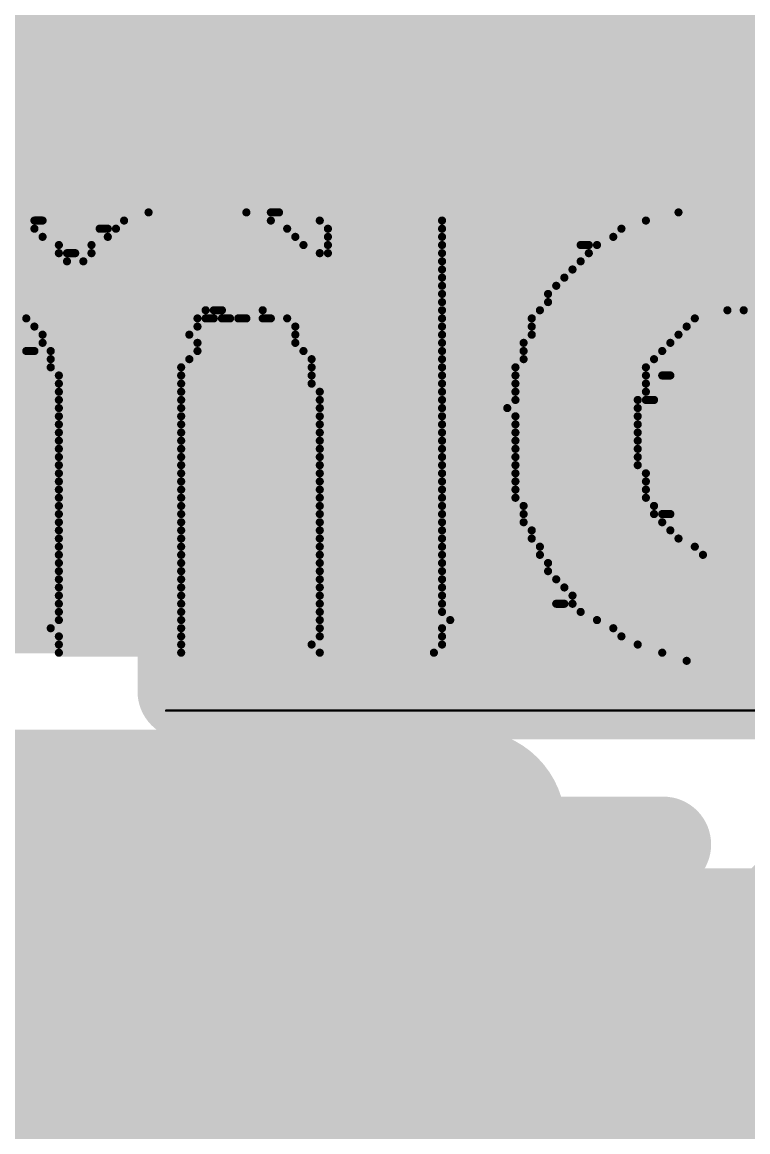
# Model space of a CAD drawing. Header units: millimetres. Extents: x 0.01 to 1.77, y 0.01 to 0.78.
# Drawn here: x 0.6145 to 0.6524, y 0.31 to 0.368 of the extents above; entities that cross this region are included whole.
import ezdxf

# ---------------------------------------------------------------- set-up
doc = ezdxf.new("R2010")
doc.units = ezdxf.units.MM
doc.header["$MEASUREMENT"] = 0
for name, color, linetype in [('BottomLayer', 5, 'Continuous'), ('BottomOverlay', 54, 'Continuous'), ('TopLayer', 1, 'Continuous'), ('TopOverlay', 2, 'Continuous'), ('TopPaste', 8, 'Continuous'), ('TopSolder', 216, 'Continuous')]:
    doc.layers.add(name, color=color, linetype=linetype)
doc.styles.add('Arial', font='', dxfattribs={"height": 0.2})
doc.styles.get('Arial').set_extended_font_data('Arial')

# ---------------------------------------------------------------- blocks, each defined once
blk = doc.blocks.new('R__0402_22')
at = {"layer": 'TopLayer'}
blk.add_hatch(color=1, dxfattribs=at).paths.add_polyline_path([(-0.0275, -0.0125), (-0.0275, 0.0125), (-0.0095, 0.0125), (-0.0095, -0.0125)])
at = {"layer": 'TopPaste'}
blk.add_hatch(color=8, dxfattribs=at).paths.add_polyline_path([(-0.0275, -0.0125), (-0.0275, 0.0125), (-0.0095, 0.0125), (-0.0095, -0.0125)])
at = {"layer": 'TopSolder'}
blk.add_hatch(color=216, dxfattribs=at).paths.add_polyline_path([(-0.0315, -0.0165), (-0.0315, 0.0165), (-0.0055, 0.0165), (-0.0055, -0.0165)])
at = {"layer": 'TopOverlay'}
for points, const_width in [([(-0.031, -0.016), (-0.031, 0.016)], 0.005), ([(-0.031, 0.016), (0.031, 0.016)], 0.005), ([(-0.031, -0.016), (0.031, -0.016)], 0.005), ([(-0.032, -0.017), (0.032, -0.017)], 0.000127)]:
    blk.add_lwpolyline(points, dxfattribs=dict(at, const_width=const_width))
for points, const_width in [([(-0.03225, 0.016, 1), (-0.02975, 0.016, 1)], 0.0025), ([(-0.03225, 0.016, 1), (-0.02975, 0.016, 1)], 0.0025), ([(-0.03225, -0.016, 1), (-0.02975, -0.016, 1)], 0.0025), ([(-0.03225, -0.016, 1), (-0.02975, -0.016, 1)], 0.0025), ([(-0.032032, -0.017, 1), (-0.031968, -0.017, 1)], 0.0000635)]:
    blk.add_lwpolyline(points, format="xyb", close=True, dxfattribs=dict(at, const_width=const_width))
blk = doc.blocks.new('C__0805_45')
at = {"layer": 'TopLayer'}
blk.add_hatch(color=1, dxfattribs=at).paths.add_polyline_path([(-0.06, 0.03), (-0.02, 0.03), (-0.02, -0.03), (-0.06, -0.03)])
at = {"layer": 'TopPaste'}
blk.add_hatch(color=8, dxfattribs=at).paths.add_polyline_path([(-0.06, 0.03), (-0.02, 0.03), (-0.02, -0.03), (-0.06, -0.03)])
at = {"layer": 'TopSolder'}
blk.add_hatch(color=216, dxfattribs=at).paths.add_polyline_path([(-0.062756, 0.032756), (-0.017244, 0.032756), (-0.017244, -0.032756), (-0.062756, -0.032756)])
at = {"layer": 'TopOverlay', "const_width": 0.005}
blk.add_lwpolyline([(-0.064, 0.034), (-0.024, 0.034)], dxfattribs=at)
at = {"layer": 'TopOverlay', "const_width": 0.0025}
blk.add_lwpolyline([(-0.02525, 0.034, 1), (-0.02275, 0.034, 1)], format="xyb", close=True, dxfattribs=at)

msp = doc.modelspace()

# ---------------------------------------------------------------- hatches: boundary and pattern name
at = {"layer": 'TopLayer'}
msp.add_hatch(color=1, dxfattribs=at).paths.add_polyline_path([(0.602, 0.335), (0.655, 0.335), (0.655, 0.441), (0.602, 0.441)])

# ---------------------------------------------------------------- linework, layer by layer
at = {"layer": 'BottomLayer'}
for points, const_width in [([(0.618, 0.376), (0.749, 0.507)], 0.02), ([(0.639, 0.348), (0.748, 0.457)], 0.02), ([(0.638, 0.295), (0.754, 0.411)], 0.02), ([(0.407, 0.376), (0.618, 0.376)], 0.02), ([(0.556, 0.348), (0.639, 0.348)], 0.02), ([(0.556, 0.326), (0.637887, 0.326)], 0.01), ([(0.601848, 0.317), (0.610848, 0.326)], 0.01), ([(0.628887, 0.317), (0.637887, 0.326)], 0.01), ([(0.629636, 0.326), (0.633762, 0.321874)], 0.01), ([(0.466263, 0.317), (0.628887, 0.317)], 0.01)]:
    msp.add_lwpolyline(points, dxfattribs=dict(at, const_width=const_width))
for points, const_width in [([(0.613, 0.376, 1), (0.623, 0.376, 1)], 0.01), ([(0.613, 0.376, 1), (0.623, 0.376, 1)], 0.01), ([(0.634, 0.348, 1), (0.644, 0.348, 1)], 0.01), ([(0.634, 0.348, 1), (0.644, 0.348, 1)], 0.01), ([(0.608348, 0.326, 1), (0.613348, 0.326, 1)], 0.005), ([(0.627136, 0.326, 1), (0.632136, 0.326, 1)], 0.005), ([(0.635387, 0.326, 1), (0.640387, 0.326, 1)], 0.005), ([(0.635387, 0.326, 1), (0.640387, 0.326, 1)], 0.005), ([(0.631262, 0.321874, 1), (0.636262, 0.321874, 1)], 0.005), ([(0.626387, 0.317, 1), (0.631387, 0.317, 1)], 0.005), ([(0.626387, 0.317, 1), (0.631387, 0.317, 1)], 0.005)]:
    msp.add_lwpolyline(points, format="xyb", close=True, dxfattribs=dict(at, const_width=const_width))
at = {"layer": 'BottomOverlay', "const_width": 0.000426}
for points in [[(0.621078, 0.358052), (0.626195, 0.358052)], [(0.627474, 0.358052), (0.6279, 0.358052)], [(0.648793, 0.358052), (0.655189, 0.358052)], [(0.615109, 0.357625), (0.615535, 0.357625)], [(0.619799, 0.357625), (0.627474, 0.357625)], [(0.630032, 0.357625), (0.636428, 0.357625)], [(0.647087, 0.357625), (0.656894, 0.357625)], [(0.605302, 0.356773), (0.615535, 0.356773)], [(0.605728, 0.357199), (0.615109, 0.357199)], [(0.61852, 0.357199), (0.618946, 0.357199)], [(0.618946, 0.356773), (0.628753, 0.356773)], [(0.619372, 0.357199), (0.628327, 0.357199)], [(0.630459, 0.357199), (0.636428, 0.357199)], [(0.630459, 0.356773), (0.636428, 0.356773)], [(0.645382, 0.356773), (0.6586, 0.356773)], [(0.645808, 0.357199), (0.657747, 0.357199)], [(0.604876, 0.356346), (0.616388, 0.356346)], [(0.618093, 0.356346), (0.629179, 0.356346)], [(0.630459, 0.356346), (0.636428, 0.356346)], [(0.643676, 0.356346), (0.644103, 0.356346)], [(0.644529, 0.356346), (0.659026, 0.356346)], [(0.604023, 0.35592), (0.616388, 0.35592)], [(0.616814, 0.35592), (0.61724, 0.35592)], [(0.618093, 0.35592), (0.630032, 0.35592)], [(0.630459, 0.35592), (0.636428, 0.35592)], [(0.644103, 0.35592), (0.659879, 0.35592)], [(0.603596, 0.355067), (0.636428, 0.355067)], [(0.604023, 0.355493), (0.616814, 0.355493)], [(0.617667, 0.355493), (0.636428, 0.355493)], [(0.64325, 0.355067), (0.660732, 0.355067)], [(0.643676, 0.355493), (0.660305, 0.355493)], [(0.603596, 0.354641), (0.636428, 0.354641)], [(0.642823, 0.354641), (0.660732, 0.354641)], [(0.60317, 0.353788), (0.636428, 0.353788)], [(0.603596, 0.354214), (0.636428, 0.354214)], [(0.641971, 0.353788), (0.661584, 0.353788)], [(0.642397, 0.354214), (0.661158, 0.354214)], [(0.60317, 0.353361), (0.636428, 0.353361)], [(0.641971, 0.353361), (0.662437, 0.353361)], [(0.61383, 0.352935), (0.624063, 0.352935)], [(0.624489, 0.352935), (0.624915, 0.352935)], [(0.627047, 0.352935), (0.636428, 0.352935)], [(0.641544, 0.352935), (0.651351, 0.352935)], [(0.652204, 0.352935), (0.662011, 0.352935)], [(0.614682, 0.352509), (0.623636, 0.352509)], [(0.615109, 0.352082), (0.623636, 0.352082)], [(0.624063, 0.352509), (0.624489, 0.352509)], [(0.624915, 0.352509), (0.625342, 0.352509)], [(0.625768, 0.352509), (0.626195, 0.352509)], [(0.627047, 0.352509), (0.627474, 0.352509)], [(0.628327, 0.352509), (0.636428, 0.352509)], [(0.628753, 0.352082), (0.636428, 0.352082)], [(0.641118, 0.352509), (0.649646, 0.352509)], [(0.641118, 0.352082), (0.649219, 0.352082)], [(0.615535, 0.351656), (0.62321, 0.351656)], [(0.628753, 0.351656), (0.636428, 0.351656)], [(0.641118, 0.351656), (0.648793, 0.351656)], [(0.615535, 0.35123), (0.623636, 0.35123)], [(0.628753, 0.35123), (0.636428, 0.35123)], [(0.640692, 0.35123), (0.648367, 0.35123)], [(0.614682, 0.350803), (0.615109, 0.350803)], [(0.615961, 0.350803), (0.623636, 0.350803)], [(0.615961, 0.350377), (0.62321, 0.350377)], [(0.629179, 0.350803), (0.636428, 0.350803)], [(0.629606, 0.350377), (0.636428, 0.350377)], [(0.640692, 0.350803), (0.64794, 0.350803)], [(0.640692, 0.350377), (0.647514, 0.350377)], [(0.615961, 0.34995), (0.622784, 0.34995)], [(0.629606, 0.34995), (0.636428, 0.34995)], [(0.640265, 0.34995), (0.647087, 0.34995)], [(0.616388, 0.349524), (0.622784, 0.349524)], [(0.629606, 0.349524), (0.636428, 0.349524)], [(0.640265, 0.349524), (0.647087, 0.349524)], [(0.64794, 0.349524), (0.648367, 0.349524)], [(0.616388, 0.349098), (0.622784, 0.349098)], [(0.616388, 0.348671), (0.622784, 0.348671)], [(0.629606, 0.349098), (0.636428, 0.349098)], [(0.630032, 0.348671), (0.636428, 0.348671)], [(0.640265, 0.349098), (0.647087, 0.349098)], [(0.640265, 0.348671), (0.647087, 0.348671)], [(0.616388, 0.348245), (0.622784, 0.348245)], [(0.630032, 0.348245), (0.636428, 0.348245)], [(0.640265, 0.348245), (0.646661, 0.348245)], [(0.647087, 0.348245), (0.647514, 0.348245)], [(0.616388, 0.347819), (0.622784, 0.347819)], [(0.616388, 0.347392), (0.622784, 0.347392)], [(0.630032, 0.347819), (0.636428, 0.347819)], [(0.630032, 0.347392), (0.636428, 0.347392)], [(0.639839, 0.347819), (0.646661, 0.347819)], [(0.640265, 0.347392), (0.646661, 0.347392)], [(0.616388, 0.346966), (0.622784, 0.346966)], [(0.630032, 0.346966), (0.636428, 0.346966)], [(0.640265, 0.346966), (0.646661, 0.346966)], [(0.616388, 0.346539), (0.622784, 0.346539)], [(0.630032, 0.346539), (0.636428, 0.346539)], [(0.640265, 0.346539), (0.646661, 0.346539)], [(0.616388, 0.346113), (0.622784, 0.346113)], [(0.616388, 0.345687), (0.622784, 0.345687)], [(0.630032, 0.346113), (0.636428, 0.346113)], [(0.630032, 0.345687), (0.636428, 0.345687)], [(0.640265, 0.346113), (0.646661, 0.346113)], [(0.640265, 0.345687), (0.646661, 0.345687)], [(0.616388, 0.34526), (0.622784, 0.34526)], [(0.630032, 0.34526), (0.636428, 0.34526)], [(0.640265, 0.34526), (0.646661, 0.34526)], [(0.616388, 0.344834), (0.622784, 0.344834)], [(0.630032, 0.344834), (0.636428, 0.344834)], [(0.640265, 0.344834), (0.646661, 0.344834)], [(0.616388, 0.344407), (0.622784, 0.344407)], [(0.616388, 0.343981), (0.622784, 0.343981)], [(0.630032, 0.344407), (0.636428, 0.344407)], [(0.630032, 0.343981), (0.636428, 0.343981)], [(0.640265, 0.344407), (0.647087, 0.344407)], [(0.640265, 0.343981), (0.647087, 0.343981)], [(0.616388, 0.343555), (0.622784, 0.343555)], [(0.630032, 0.343555), (0.636428, 0.343555)], [(0.640265, 0.343555), (0.647087, 0.343555)], [(0.616388, 0.343128), (0.622784, 0.343128)], [(0.630032, 0.343128), (0.636428, 0.343128)], [(0.640265, 0.343128), (0.647087, 0.343128)], [(0.616388, 0.342702), (0.622784, 0.342702)], [(0.616388, 0.342276), (0.622784, 0.342276)], [(0.630032, 0.342702), (0.636428, 0.342702)], [(0.630032, 0.342276), (0.636428, 0.342276)], [(0.640692, 0.342702), (0.647514, 0.342702)], [(0.640692, 0.342276), (0.647514, 0.342276)], [(0.64794, 0.342276), (0.648367, 0.342276)], [(0.616388, 0.341849), (0.622784, 0.341849)], [(0.630032, 0.341849), (0.636428, 0.341849)], [(0.640692, 0.341849), (0.64794, 0.341849)], [(0.616388, 0.341423), (0.622784, 0.341423)], [(0.616388, 0.340996), (0.622784, 0.340996)], [(0.630032, 0.341423), (0.636428, 0.341423)], [(0.630032, 0.340996), (0.636428, 0.340996)], [(0.641118, 0.341423), (0.648367, 0.341423)], [(0.641118, 0.340996), (0.648793, 0.340996)], [(0.616388, 0.34057), (0.622784, 0.34057)], [(0.630032, 0.34057), (0.636428, 0.34057)], [(0.641544, 0.34057), (0.649646, 0.34057)], [(0.616388, 0.340144), (0.622784, 0.340144)], [(0.630032, 0.340144), (0.636428, 0.340144)], [(0.641544, 0.340144), (0.650072, 0.340144)], [(0.616388, 0.339717), (0.622784, 0.339717)], [(0.616388, 0.339291), (0.622784, 0.339291)], [(0.630032, 0.339717), (0.636428, 0.339717)], [(0.630032, 0.339291), (0.636428, 0.339291)], [(0.641971, 0.339717), (0.662011, 0.339717)], [(0.641971, 0.339291), (0.662011, 0.339291)], [(0.616388, 0.338864), (0.622784, 0.338864)], [(0.630032, 0.338864), (0.636428, 0.338864)], [(0.642397, 0.338864), (0.661584, 0.338864)], [(0.616388, 0.338438), (0.622784, 0.338438)], [(0.630032, 0.338438), (0.636428, 0.338438)], [(0.642823, 0.338438), (0.661158, 0.338438)], [(0.616388, 0.338012), (0.622784, 0.338012)], [(0.616388, 0.337585), (0.622784, 0.337585)], [(0.630032, 0.338012), (0.636428, 0.338012)], [(0.630032, 0.337585), (0.636428, 0.337585)], [(0.642397, 0.337585), (0.642823, 0.337585)], [(0.64325, 0.338012), (0.660732, 0.338012)], [(0.64325, 0.337585), (0.660305, 0.337585)], [(0.616388, 0.337159), (0.622784, 0.337159)], [(0.630032, 0.337159), (0.636428, 0.337159)], [(0.643676, 0.337159), (0.660305, 0.337159)], [(0.616388, 0.336733), (0.622784, 0.336733)], [(0.630032, 0.336733), (0.636854, 0.336733)], [(0.644529, 0.336733), (0.659452, 0.336733)], [(0.615961, 0.336306), (0.622784, 0.336306)], [(0.616388, 0.33588), (0.622784, 0.33588)], [(0.630032, 0.336306), (0.636428, 0.336306)], [(0.630032, 0.33588), (0.636428, 0.33588)], [(0.645382, 0.336306), (0.6586, 0.336306)], [(0.645808, 0.33588), (0.658173, 0.33588)], [(0.616388, 0.335453), (0.622784, 0.335453)], [(0.629606, 0.335453), (0.636428, 0.335453)], [(0.646661, 0.335453), (0.65732, 0.335453)], [(0.616388, 0.335027), (0.622784, 0.335027)], [(0.630032, 0.335027), (0.636001, 0.335027)], [(0.64794, 0.335027), (0.655615, 0.335027)], [(0.649219, 0.334601), (0.65391, 0.334601)]]:
    msp.add_lwpolyline(points, dxfattribs=at)
at = {"layer": 'BottomOverlay', "const_width": 0.000213}
for points in [[(0.620971, 0.358052, 1), (0.621185, 0.358052, 1)], [(0.626088, 0.358052, 1), (0.626301, 0.358052, 1)], [(0.627367, 0.358052, 1), (0.62758, 0.358052, 1)], [(0.627794, 0.358052, 1), (0.628007, 0.358052, 1)], [(0.648686, 0.358052, 1), (0.648899, 0.358052, 1)], [(0.615002, 0.357625, 1), (0.615215, 0.357625, 1)], [(0.615429, 0.357625, 1), (0.615642, 0.357625, 1)], [(0.619692, 0.357625, 1), (0.619905, 0.357625, 1)], [(0.627367, 0.357625, 1), (0.62758, 0.357625, 1)], [(0.629926, 0.357625, 1), (0.630139, 0.357625, 1)], [(0.636321, 0.357625, 1), (0.636534, 0.357625, 1)], [(0.646981, 0.357625, 1), (0.647194, 0.357625, 1)], [(0.615002, 0.357199, 1), (0.615215, 0.357199, 1)], [(0.615429, 0.356773, 1), (0.615642, 0.356773, 1)], [(0.618413, 0.357199, 1), (0.618626, 0.357199, 1)], [(0.618839, 0.357199, 1), (0.619053, 0.357199, 1)], [(0.618839, 0.356773, 1), (0.619053, 0.356773, 1)], [(0.619266, 0.357199, 1), (0.619479, 0.357199, 1)], [(0.62822, 0.357199, 1), (0.628433, 0.357199, 1)], [(0.628646, 0.356773, 1), (0.62886, 0.356773, 1)], [(0.630352, 0.357199, 1), (0.630565, 0.357199, 1)], [(0.630352, 0.356773, 1), (0.630565, 0.356773, 1)], [(0.636321, 0.357199, 1), (0.636534, 0.357199, 1)], [(0.636321, 0.356773, 1), (0.636534, 0.356773, 1)], [(0.645275, 0.356773, 1), (0.645489, 0.356773, 1)], [(0.645702, 0.357199, 1), (0.645915, 0.357199, 1)], [(0.616281, 0.356346, 1), (0.616494, 0.356346, 1)], [(0.617987, 0.356346, 1), (0.6182, 0.356346, 1)], [(0.629073, 0.356346, 1), (0.629286, 0.356346, 1)], [(0.630352, 0.356346, 1), (0.630565, 0.356346, 1)], [(0.636321, 0.356346, 1), (0.636534, 0.356346, 1)], [(0.64357, 0.356346, 1), (0.643783, 0.356346, 1)], [(0.643996, 0.356346, 1), (0.644209, 0.356346, 1)], [(0.644423, 0.356346, 1), (0.644636, 0.356346, 1)], [(0.616281, 0.35592, 1), (0.616494, 0.35592, 1)], [(0.616708, 0.35592, 1), (0.616921, 0.35592, 1)], [(0.617134, 0.35592, 1), (0.617347, 0.35592, 1)], [(0.617987, 0.35592, 1), (0.6182, 0.35592, 1)], [(0.629926, 0.35592, 1), (0.630139, 0.35592, 1)], [(0.630352, 0.35592, 1), (0.630565, 0.35592, 1)], [(0.636321, 0.35592, 1), (0.636534, 0.35592, 1)], [(0.643996, 0.35592, 1), (0.644209, 0.35592, 1)], [(0.616708, 0.355493, 1), (0.616921, 0.355493, 1)], [(0.61756, 0.355493, 1), (0.617773, 0.355493, 1)], [(0.636321, 0.355493, 1), (0.636534, 0.355493, 1)], [(0.636321, 0.355067, 1), (0.636534, 0.355067, 1)], [(0.643143, 0.355067, 1), (0.643357, 0.355067, 1)], [(0.64357, 0.355493, 1), (0.643783, 0.355493, 1)], [(0.636321, 0.354641, 1), (0.636534, 0.354641, 1)], [(0.642717, 0.354641, 1), (0.64293, 0.354641, 1)], [(0.636321, 0.354214, 1), (0.636534, 0.354214, 1)], [(0.636321, 0.353788, 1), (0.636534, 0.353788, 1)], [(0.641864, 0.353788, 1), (0.642077, 0.353788, 1)], [(0.642291, 0.354214, 1), (0.642504, 0.354214, 1)], [(0.636321, 0.353361, 1), (0.636534, 0.353361, 1)], [(0.641864, 0.353361, 1), (0.642077, 0.353361, 1)], [(0.623956, 0.352935, 1), (0.624169, 0.352935, 1)], [(0.624382, 0.352935, 1), (0.624596, 0.352935, 1)], [(0.624809, 0.352935, 1), (0.625022, 0.352935, 1)], [(0.626941, 0.352935, 1), (0.627154, 0.352935, 1)], [(0.636321, 0.352935, 1), (0.636534, 0.352935, 1)], [(0.641438, 0.352935, 1), (0.641651, 0.352935, 1)], [(0.651245, 0.352935, 1), (0.651458, 0.352935, 1)], [(0.652097, 0.352935, 1), (0.652311, 0.352935, 1)], [(0.614576, 0.352509, 1), (0.614789, 0.352509, 1)], [(0.615002, 0.352082, 1), (0.615215, 0.352082, 1)], [(0.62353, 0.352509, 1), (0.623743, 0.352509, 1)], [(0.62353, 0.352082, 1), (0.623743, 0.352082, 1)], [(0.623956, 0.352509, 1), (0.624169, 0.352509, 1)], [(0.624382, 0.352509, 1), (0.624596, 0.352509, 1)], [(0.624809, 0.352509, 1), (0.625022, 0.352509, 1)], [(0.625235, 0.352509, 1), (0.625448, 0.352509, 1)], [(0.625662, 0.352509, 1), (0.625875, 0.352509, 1)], [(0.626088, 0.352509, 1), (0.626301, 0.352509, 1)], [(0.626941, 0.352509, 1), (0.627154, 0.352509, 1)], [(0.627367, 0.352509, 1), (0.62758, 0.352509, 1)], [(0.62822, 0.352509, 1), (0.628433, 0.352509, 1)], [(0.628646, 0.352082, 1), (0.62886, 0.352082, 1)], [(0.636321, 0.352509, 1), (0.636534, 0.352509, 1)], [(0.636321, 0.352082, 1), (0.636534, 0.352082, 1)], [(0.641011, 0.352509, 1), (0.641225, 0.352509, 1)], [(0.641011, 0.352082, 1), (0.641225, 0.352082, 1)], [(0.649113, 0.352082, 1), (0.649326, 0.352082, 1)], [(0.649539, 0.352509, 1), (0.649752, 0.352509, 1)], [(0.615429, 0.351656, 1), (0.615642, 0.351656, 1)], [(0.623103, 0.351656, 1), (0.623317, 0.351656, 1)], [(0.628646, 0.351656, 1), (0.62886, 0.351656, 1)], [(0.636321, 0.351656, 1), (0.636534, 0.351656, 1)], [(0.641011, 0.351656, 1), (0.641225, 0.351656, 1)], [(0.648686, 0.351656, 1), (0.648899, 0.351656, 1)], [(0.615429, 0.35123, 1), (0.615642, 0.35123, 1)], [(0.62353, 0.35123, 1), (0.623743, 0.35123, 1)], [(0.628646, 0.35123, 1), (0.62886, 0.35123, 1)], [(0.636321, 0.35123, 1), (0.636534, 0.35123, 1)], [(0.640585, 0.35123, 1), (0.640798, 0.35123, 1)], [(0.64826, 0.35123, 1), (0.648473, 0.35123, 1)], [(0.614576, 0.350803, 1), (0.614789, 0.350803, 1)], [(0.615002, 0.350803, 1), (0.615215, 0.350803, 1)], [(0.615855, 0.350803, 1), (0.616068, 0.350803, 1)], [(0.615855, 0.350377, 1), (0.616068, 0.350377, 1)], [(0.623103, 0.350377, 1), (0.623317, 0.350377, 1)], [(0.62353, 0.350803, 1), (0.623743, 0.350803, 1)], [(0.629073, 0.350803, 1), (0.629286, 0.350803, 1)], [(0.629499, 0.350377, 1), (0.629712, 0.350377, 1)], [(0.636321, 0.350803, 1), (0.636534, 0.350803, 1)], [(0.636321, 0.350377, 1), (0.636534, 0.350377, 1)], [(0.640585, 0.350803, 1), (0.640798, 0.350803, 1)], [(0.640585, 0.350377, 1), (0.640798, 0.350377, 1)], [(0.647407, 0.350377, 1), (0.64762, 0.350377, 1)], [(0.647834, 0.350803, 1), (0.648047, 0.350803, 1)], [(0.615855, 0.34995, 1), (0.616068, 0.34995, 1)], [(0.622677, 0.34995, 1), (0.62289, 0.34995, 1)], [(0.629499, 0.34995, 1), (0.629712, 0.34995, 1)], [(0.636321, 0.34995, 1), (0.636534, 0.34995, 1)], [(0.640159, 0.34995, 1), (0.640372, 0.34995, 1)], [(0.646981, 0.34995, 1), (0.647194, 0.34995, 1)], [(0.616281, 0.349524, 1), (0.616494, 0.349524, 1)], [(0.622677, 0.349524, 1), (0.62289, 0.349524, 1)], [(0.629499, 0.349524, 1), (0.629712, 0.349524, 1)], [(0.636321, 0.349524, 1), (0.636534, 0.349524, 1)], [(0.640159, 0.349524, 1), (0.640372, 0.349524, 1)], [(0.646981, 0.349524, 1), (0.647194, 0.349524, 1)], [(0.647834, 0.349524, 1), (0.648047, 0.349524, 1)], [(0.64826, 0.349524, 1), (0.648473, 0.349524, 1)], [(0.616281, 0.349098, 1), (0.616494, 0.349098, 1)], [(0.616281, 0.348671, 1), (0.616494, 0.348671, 1)], [(0.622677, 0.349098, 1), (0.62289, 0.349098, 1)], [(0.622677, 0.348671, 1), (0.62289, 0.348671, 1)], [(0.629499, 0.349098, 1), (0.629712, 0.349098, 1)], [(0.629926, 0.348671, 1), (0.630139, 0.348671, 1)], [(0.636321, 0.349098, 1), (0.636534, 0.349098, 1)], [(0.636321, 0.348671, 1), (0.636534, 0.348671, 1)], [(0.640159, 0.349098, 1), (0.640372, 0.349098, 1)], [(0.640159, 0.348671, 1), (0.640372, 0.348671, 1)], [(0.646981, 0.349098, 1), (0.647194, 0.349098, 1)], [(0.646981, 0.348671, 1), (0.647194, 0.348671, 1)], [(0.616281, 0.348245, 1), (0.616494, 0.348245, 1)], [(0.622677, 0.348245, 1), (0.62289, 0.348245, 1)], [(0.629926, 0.348245, 1), (0.630139, 0.348245, 1)], [(0.636321, 0.348245, 1), (0.636534, 0.348245, 1)], [(0.640159, 0.348245, 1), (0.640372, 0.348245, 1)], [(0.646555, 0.348245, 1), (0.646768, 0.348245, 1)], [(0.646981, 0.348245, 1), (0.647194, 0.348245, 1)], [(0.647407, 0.348245, 1), (0.64762, 0.348245, 1)], [(0.616281, 0.347819, 1), (0.616494, 0.347819, 1)], [(0.616281, 0.347392, 1), (0.616494, 0.347392, 1)], [(0.622677, 0.347819, 1), (0.62289, 0.347819, 1)], [(0.622677, 0.347392, 1), (0.62289, 0.347392, 1)], [(0.629926, 0.347819, 1), (0.630139, 0.347819, 1)], [(0.629926, 0.347392, 1), (0.630139, 0.347392, 1)], [(0.636321, 0.347819, 1), (0.636534, 0.347819, 1)], [(0.636321, 0.347392, 1), (0.636534, 0.347392, 1)], [(0.639732, 0.347819, 1), (0.639945, 0.347819, 1)], [(0.640159, 0.347392, 1), (0.640372, 0.347392, 1)], [(0.646555, 0.347819, 1), (0.646768, 0.347819, 1)], [(0.646555, 0.347392, 1), (0.646768, 0.347392, 1)], [(0.616281, 0.346966, 1), (0.616494, 0.346966, 1)], [(0.622677, 0.346966, 1), (0.62289, 0.346966, 1)], [(0.629926, 0.346966, 1), (0.630139, 0.346966, 1)], [(0.636321, 0.346966, 1), (0.636534, 0.346966, 1)], [(0.640159, 0.346966, 1), (0.640372, 0.346966, 1)], [(0.646555, 0.346966, 1), (0.646768, 0.346966, 1)], [(0.616281, 0.346539, 1), (0.616494, 0.346539, 1)], [(0.622677, 0.346539, 1), (0.62289, 0.346539, 1)], [(0.629926, 0.346539, 1), (0.630139, 0.346539, 1)], [(0.636321, 0.346539, 1), (0.636534, 0.346539, 1)], [(0.640159, 0.346539, 1), (0.640372, 0.346539, 1)], [(0.646555, 0.346539, 1), (0.646768, 0.346539, 1)], [(0.616281, 0.346113, 1), (0.616494, 0.346113, 1)], [(0.616281, 0.345687, 1), (0.616494, 0.345687, 1)], [(0.622677, 0.346113, 1), (0.62289, 0.346113, 1)], [(0.622677, 0.345687, 1), (0.62289, 0.345687, 1)], [(0.629926, 0.346113, 1), (0.630139, 0.346113, 1)], [(0.629926, 0.345687, 1), (0.630139, 0.345687, 1)], [(0.636321, 0.346113, 1), (0.636534, 0.346113, 1)], [(0.636321, 0.345687, 1), (0.636534, 0.345687, 1)], [(0.640159, 0.346113, 1), (0.640372, 0.346113, 1)], [(0.640159, 0.345687, 1), (0.640372, 0.345687, 1)], [(0.646555, 0.346113, 1), (0.646768, 0.346113, 1)], [(0.646555, 0.345687, 1), (0.646768, 0.345687, 1)], [(0.616281, 0.34526, 1), (0.616494, 0.34526, 1)], [(0.622677, 0.34526, 1), (0.62289, 0.34526, 1)], [(0.629926, 0.34526, 1), (0.630139, 0.34526, 1)], [(0.636321, 0.34526, 1), (0.636534, 0.34526, 1)], [(0.640159, 0.34526, 1), (0.640372, 0.34526, 1)], [(0.646555, 0.34526, 1), (0.646768, 0.34526, 1)], [(0.616281, 0.344834, 1), (0.616494, 0.344834, 1)], [(0.622677, 0.344834, 1), (0.62289, 0.344834, 1)], [(0.629926, 0.344834, 1), (0.630139, 0.344834, 1)], [(0.636321, 0.344834, 1), (0.636534, 0.344834, 1)], [(0.640159, 0.344834, 1), (0.640372, 0.344834, 1)], [(0.646555, 0.344834, 1), (0.646768, 0.344834, 1)], [(0.616281, 0.344407, 1), (0.616494, 0.344407, 1)], [(0.616281, 0.343981, 1), (0.616494, 0.343981, 1)], [(0.622677, 0.344407, 1), (0.62289, 0.344407, 1)], [(0.622677, 0.343981, 1), (0.62289, 0.343981, 1)], [(0.629926, 0.344407, 1), (0.630139, 0.344407, 1)], [(0.629926, 0.343981, 1), (0.630139, 0.343981, 1)], [(0.636321, 0.344407, 1), (0.636534, 0.344407, 1)], [(0.636321, 0.343981, 1), (0.636534, 0.343981, 1)], [(0.640159, 0.344407, 1), (0.640372, 0.344407, 1)], [(0.640159, 0.343981, 1), (0.640372, 0.343981, 1)], [(0.646981, 0.344407, 1), (0.647194, 0.344407, 1)], [(0.646981, 0.343981, 1), (0.647194, 0.343981, 1)], [(0.616281, 0.343555, 1), (0.616494, 0.343555, 1)], [(0.622677, 0.343555, 1), (0.62289, 0.343555, 1)], [(0.629926, 0.343555, 1), (0.630139, 0.343555, 1)], [(0.636321, 0.343555, 1), (0.636534, 0.343555, 1)], [(0.640159, 0.343555, 1), (0.640372, 0.343555, 1)], [(0.646981, 0.343555, 1), (0.647194, 0.343555, 1)], [(0.616281, 0.343128, 1), (0.616494, 0.343128, 1)], [(0.622677, 0.343128, 1), (0.62289, 0.343128, 1)], [(0.629926, 0.343128, 1), (0.630139, 0.343128, 1)], [(0.636321, 0.343128, 1), (0.636534, 0.343128, 1)], [(0.640159, 0.343128, 1), (0.640372, 0.343128, 1)], [(0.646981, 0.343128, 1), (0.647194, 0.343128, 1)], [(0.616281, 0.342702, 1), (0.616494, 0.342702, 1)], [(0.616281, 0.342276, 1), (0.616494, 0.342276, 1)], [(0.622677, 0.342702, 1), (0.62289, 0.342702, 1)], [(0.622677, 0.342276, 1), (0.62289, 0.342276, 1)], [(0.629926, 0.342702, 1), (0.630139, 0.342702, 1)], [(0.629926, 0.342276, 1), (0.630139, 0.342276, 1)], [(0.636321, 0.342702, 1), (0.636534, 0.342702, 1)], [(0.636321, 0.342276, 1), (0.636534, 0.342276, 1)], [(0.640585, 0.342702, 1), (0.640798, 0.342702, 1)], [(0.640585, 0.342276, 1), (0.640798, 0.342276, 1)], [(0.647407, 0.342702, 1), (0.64762, 0.342702, 1)], [(0.647407, 0.342276, 1), (0.64762, 0.342276, 1)], [(0.647834, 0.342276, 1), (0.648047, 0.342276, 1)], [(0.64826, 0.342276, 1), (0.648473, 0.342276, 1)], [(0.616281, 0.341849, 1), (0.616494, 0.341849, 1)], [(0.622677, 0.341849, 1), (0.62289, 0.341849, 1)], [(0.629926, 0.341849, 1), (0.630139, 0.341849, 1)], [(0.636321, 0.341849, 1), (0.636534, 0.341849, 1)], [(0.640585, 0.341849, 1), (0.640798, 0.341849, 1)], [(0.647834, 0.341849, 1), (0.648047, 0.341849, 1)], [(0.616281, 0.341423, 1), (0.616494, 0.341423, 1)], [(0.616281, 0.340996, 1), (0.616494, 0.340996, 1)], [(0.622677, 0.341423, 1), (0.62289, 0.341423, 1)], [(0.622677, 0.340996, 1), (0.62289, 0.340996, 1)], [(0.629926, 0.341423, 1), (0.630139, 0.341423, 1)], [(0.629926, 0.340996, 1), (0.630139, 0.340996, 1)], [(0.636321, 0.341423, 1), (0.636534, 0.341423, 1)], [(0.636321, 0.340996, 1), (0.636534, 0.340996, 1)], [(0.641011, 0.341423, 1), (0.641225, 0.341423, 1)], [(0.641011, 0.340996, 1), (0.641225, 0.340996, 1)], [(0.64826, 0.341423, 1), (0.648473, 0.341423, 1)], [(0.648686, 0.340996, 1), (0.648899, 0.340996, 1)], [(0.616281, 0.34057, 1), (0.616494, 0.34057, 1)], [(0.622677, 0.34057, 1), (0.62289, 0.34057, 1)], [(0.629926, 0.34057, 1), (0.630139, 0.34057, 1)], [(0.636321, 0.34057, 1), (0.636534, 0.34057, 1)], [(0.641438, 0.34057, 1), (0.641651, 0.34057, 1)], [(0.649539, 0.34057, 1), (0.649752, 0.34057, 1)], [(0.616281, 0.340144, 1), (0.616494, 0.340144, 1)], [(0.622677, 0.340144, 1), (0.62289, 0.340144, 1)], [(0.629926, 0.340144, 1), (0.630139, 0.340144, 1)], [(0.636321, 0.340144, 1), (0.636534, 0.340144, 1)], [(0.641438, 0.340144, 1), (0.641651, 0.340144, 1)], [(0.649965, 0.340144, 1), (0.650179, 0.340144, 1)], [(0.616281, 0.339717, 1), (0.616494, 0.339717, 1)], [(0.616281, 0.339291, 1), (0.616494, 0.339291, 1)], [(0.622677, 0.339717, 1), (0.62289, 0.339717, 1)], [(0.622677, 0.339291, 1), (0.62289, 0.339291, 1)], [(0.629926, 0.339717, 1), (0.630139, 0.339717, 1)], [(0.629926, 0.339291, 1), (0.630139, 0.339291, 1)], [(0.636321, 0.339717, 1), (0.636534, 0.339717, 1)], [(0.636321, 0.339291, 1), (0.636534, 0.339291, 1)], [(0.641864, 0.339717, 1), (0.642077, 0.339717, 1)], [(0.641864, 0.339291, 1), (0.642077, 0.339291, 1)], [(0.616281, 0.338864, 1), (0.616494, 0.338864, 1)], [(0.622677, 0.338864, 1), (0.62289, 0.338864, 1)], [(0.629926, 0.338864, 1), (0.630139, 0.338864, 1)], [(0.636321, 0.338864, 1), (0.636534, 0.338864, 1)], [(0.642291, 0.338864, 1), (0.642504, 0.338864, 1)], [(0.616281, 0.338438, 1), (0.616494, 0.338438, 1)], [(0.622677, 0.338438, 1), (0.62289, 0.338438, 1)], [(0.629926, 0.338438, 1), (0.630139, 0.338438, 1)], [(0.636321, 0.338438, 1), (0.636534, 0.338438, 1)], [(0.642717, 0.338438, 1), (0.64293, 0.338438, 1)], [(0.616281, 0.338012, 1), (0.616494, 0.338012, 1)], [(0.616281, 0.337585, 1), (0.616494, 0.337585, 1)], [(0.622677, 0.338012, 1), (0.62289, 0.338012, 1)], [(0.622677, 0.337585, 1), (0.62289, 0.337585, 1)], [(0.629926, 0.338012, 1), (0.630139, 0.338012, 1)], [(0.629926, 0.337585, 1), (0.630139, 0.337585, 1)], [(0.636321, 0.338012, 1), (0.636534, 0.338012, 1)], [(0.636321, 0.337585, 1), (0.636534, 0.337585, 1)], [(0.642291, 0.337585, 1), (0.642504, 0.337585, 1)], [(0.642717, 0.337585, 1), (0.64293, 0.337585, 1)], [(0.643143, 0.338012, 1), (0.643357, 0.338012, 1)], [(0.643143, 0.337585, 1), (0.643357, 0.337585, 1)], [(0.616281, 0.337159, 1), (0.616494, 0.337159, 1)], [(0.622677, 0.337159, 1), (0.62289, 0.337159, 1)], [(0.629926, 0.337159, 1), (0.630139, 0.337159, 1)], [(0.636321, 0.337159, 1), (0.636534, 0.337159, 1)], [(0.64357, 0.337159, 1), (0.643783, 0.337159, 1)], [(0.616281, 0.336733, 1), (0.616494, 0.336733, 1)], [(0.622677, 0.336733, 1), (0.62289, 0.336733, 1)], [(0.629926, 0.336733, 1), (0.630139, 0.336733, 1)], [(0.636748, 0.336733, 1), (0.636961, 0.336733, 1)], [(0.644423, 0.336733, 1), (0.644636, 0.336733, 1)], [(0.615855, 0.336306, 1), (0.616068, 0.336306, 1)], [(0.616281, 0.33588, 1), (0.616494, 0.33588, 1)], [(0.622677, 0.336306, 1), (0.62289, 0.336306, 1)], [(0.622677, 0.33588, 1), (0.62289, 0.33588, 1)], [(0.629926, 0.336306, 1), (0.630139, 0.336306, 1)], [(0.629926, 0.33588, 1), (0.630139, 0.33588, 1)], [(0.636321, 0.336306, 1), (0.636534, 0.336306, 1)], [(0.636321, 0.33588, 1), (0.636534, 0.33588, 1)], [(0.645275, 0.336306, 1), (0.645489, 0.336306, 1)], [(0.645702, 0.33588, 1), (0.645915, 0.33588, 1)], [(0.616281, 0.335453, 1), (0.616494, 0.335453, 1)], [(0.622677, 0.335453, 1), (0.62289, 0.335453, 1)], [(0.629499, 0.335453, 1), (0.629712, 0.335453, 1)], [(0.636321, 0.335453, 1), (0.636534, 0.335453, 1)], [(0.646555, 0.335453, 1), (0.646768, 0.335453, 1)], [(0.616281, 0.335027, 1), (0.616494, 0.335027, 1)], [(0.622677, 0.335027, 1), (0.62289, 0.335027, 1)], [(0.629926, 0.335027, 1), (0.630139, 0.335027, 1)], [(0.635895, 0.335027, 1), (0.636108, 0.335027, 1)], [(0.647834, 0.335027, 1), (0.648047, 0.335027, 1)], [(0.649113, 0.334601, 1), (0.649326, 0.334601, 1)]]:
    msp.add_lwpolyline(points, format="xyb", close=True, dxfattribs=at)

# ---------------------------------------------------------------- block references
for name, p in [('R__0402_22', (0.654, 0.349)), ('C__0805_45', (0.672, 0.291))]:
    msp.add_blockref(name, p)

# ---------------------------------------------------------------- texts
at = {"layer": 'TopOverlay', "style": 'Arial'}
msp.add_text('R9', height=0.025, dxfattribs=at).set_placement((0.573173, 0.336504))

doc.saveas('drawing.dxf')
